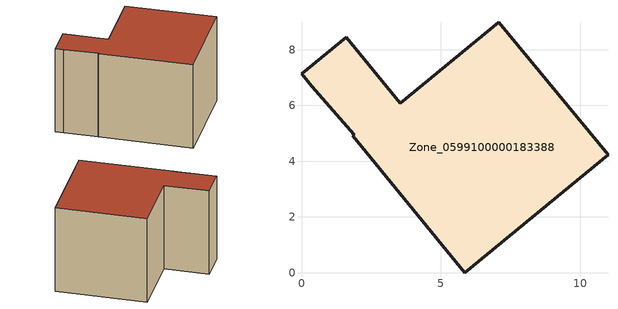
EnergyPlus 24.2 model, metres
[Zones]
Zone_0599100000183388
 floor ground (C_G): 0.38,6.68 0,7.14 1.6,8.45 3.55,6.08 7.08,8.98 10.99,4.22 5.86,0 1.83,4.9 1.88,4.95 z2.23
 wall outside (C_F): 3.55,6.08 1.6,8.45 0,7.14 0.38,6.68 1.88,4.95 1.83,4.9 5.86,0 10.99,4.22 7.08,8.98 3.55,6.08 z2.23:8.42
 roof outside (C_R): 0,7.14 0.38,6.68 1.88,4.95 1.83,4.9 5.86,0 10.99,4.22 7.08,8.98 3.55,6.08 1.6,8.45 z8.42
[BUILDING]
Pand.0599100000183388: North Axis=0; Terrain=City; Loads Convergence Tolerance Value=0.04; Temperature Convergence Tolerance Value=0.4; Solar Distribution=FullExterior; Maximum Number of Warmup Days=25; Minimum Number of Warmup Days=1
[Site:Location]
Rotterdam.The.Hague.AP_ZH_NLD Design_Conditions: Latitude=51.96; Longitude=4.45; Time Zone=1; Elevation=-4.5
[SITE:GROUNDTEMPERATURE:BUILDINGSURFACE]
18, 18, 18, 18, 18, 18, 18, 18, 18, 18, 18, 18
[MATERIAL] Thermal Absorptance=0.9; Solar Absorptance=0.7; Visible Absorptance=0.7
Name | Roughness | Thickness | Conductivity | Density | Specific Heat
G.TI.1946-1964 | MediumSmooth | 0.15 | 1 | 540 | 1210
F.TI.1946-1964 | Rough | 0.3 | 0.857143 | 1920 | 840
R.TI.1946-1964 | MediumRough | 0.2 | 0.277778 | 1500 | 1000
[CONSTRUCTION]
C_G: G.TI.1946-1964
C_F: F.TI.1946-1964
C_R: R.TI.1946-1964
[ZONE]
Zone_0599100000183388: Type=1; Multiplier=1; Ceiling Height=Autocalculate; Volume=Autocalculate; Floor Area=autocalculate; Part of Total Floor Area=Yes
[ZONEINFILTRATION:DESIGNFLOWRATE]
Infil_Zone_0599100000183388: Zone or ZoneList or Space or SpaceList=Zone_0599100000183388; Schedule=AlwaysOn; Design Flow Rate Calculation Method=Flow/Area; Flow Rate per Floor Area=0.003; Constant Term Coefficient=1; Temperature Term Coefficient=0; Velocity Term Coefficient=0; Velocity Squared Term Coefficient=0
[HVACTEMPLATE:ZONE:IDEALLOADSAIRSYSTEM]
Zone_0599100000183388: Maximum Heating Supply Air Temperature=50; Minimum Cooling Supply Air Temperature=13; Maximum Heating Supply Air Humidity Ratio=0.0156; Minimum Cooling Supply Air Humidity Ratio=0.0077; Heating Limit=NoLimit; Cooling Limit=NoLimit; Dehumidification Control Type=ConstantSensibleHeatRatio; Cooling Sensible Heat Ratio=0.7; Dehumidification Setpoint=60; Humidification Control Type=None; Humidification Setpoint=30; Outdoor Air Method=None; Outdoor Air Flow Rate per Person=0.00944; Outdoor Air Flow Rate per Zone Floor Area=0; Outdoor Air Flow Rate per Zone=0; Demand Controlled Ventilation Type=None; Outdoor Air Economizer Type=NoEconomizer; Heat Recovery Type=None; Sensible Heat Recovery Effectiveness=0.7; Latent Heat Recovery Effectiveness=0.65
[ZONECONTROL:THERMOSTAT]
ThermostatControl_Zone_0599100000183388: Zone or ZoneList=Zone_0599100000183388; Control Type Schedule=DualSetpointControlType; Control 1=Thermostat_Zone_0599100000183388; Temperature Difference Between Cutout And Setpoint=0
[THERMOSTATSETPOINT:DUALSETPOINT]
Thermostat_Zone_0599100000183388: Heating Setpoint Temperature Schedule=HeatingSetpoint_Zone_0599100000183388; Cooling Setpoint Temperature Schedule=CoolingSetpoint_Zone_0599100000183388
[SCHEDULE:COMPACT]
HeatingSetpoint_Zone_0599100000183388: Through: 12/31, For: AllDays, Until: 24:00, 21
CoolingSetpoint_Zone_0599100000183388: Through: 12/31, For: AllDays, Until: 24:00, 24
DualSetpointControlType: Through: 12/31, For: AllDays, Until: 24:00, 4
AlwaysOn: Through: 12/31, For: AllDays, Until: 24:00, 1
